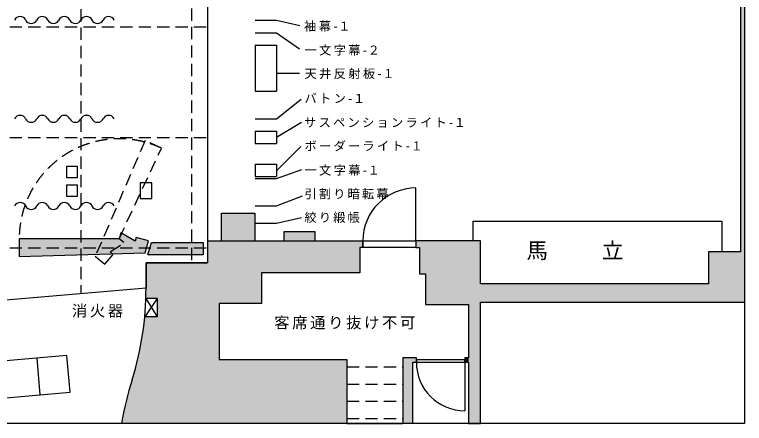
# Model space of a CAD drawing. Units: millimetres, scale not verified. Extents: x -17682 to 17682, y -10076 to 8984.
# Drawn here: x 5802 to 17682, y -10076 to -3414 of the extents above; entities that cross this region are included whole.
import ezdxf

# ---------------------------------------------------------------- set-up
doc = ezdxf.new("R2010")
doc.units = ezdxf.units.MM
doc.header["$LTSCALE"] = 100
doc.linetypes.add('DASHED2', pattern=[3, 2, -1])
for name, color, linetype in [('0-0_0', 7, 'Continuous'), ('0-1_幕舞台', 7, 'Continuous'), ('0-5_袖幕', 7, 'Continuous'), ('0-8_１バトン幕', 7, 'Continuous'), ('0-A_ソリッドカラー', 9, 'Continuous')]:
    doc.layers.add(name, color=color, linetype=linetype)
doc.styles.add('ＭＳ Ｐ明朝', font='')
doc.styles.get('ＭＳ Ｐ明朝').set_extended_font_data('MS PMincho')

msp = doc.modelspace()

# ---------------------------------------------------------------- linework, layer by layer
at = {"layer": '0-0_0', "color": 4, "linetype": 'DASHED2'}
for p, q in [((6882.5, 3874.5), (6882.5, -7965.2)), ((8682.5, 3584.5), (8682.5, -7459.5)), ((-13177.5, -3615.5), (8942.5, -3615.5)), ((-13177.5, -5415.5), (8942.5, -5415.5)), ((-13177.5, -7215.5), (8942.5, -7215.5))]:
    msp.add_line(p, q, dxfattribs=at)
at = {"layer": '0-0_0'}
for p, q in [((12332.5, -7099.5), (12332.5, -6239.5)), ((13262.5, -6779.5), (17317.5, -6779.5)), ((13262.5, -6779.5), (13262.5, -7099.5)), ((17317.5, -6779.5), (17317.5, -7279.5)), ((8942.5, -7099.5), (11472.5, -7099.5)), ((11472.5, -7099.5), (11472.5, -7209.5)), ((11422.5, -7209.5), (11422.5, -7619.5)), ((11472.5, -7209.5), (11422.5, -7209.5)), ((7942.5, -7874.5), (7942.5, -7459.5)), ((7942.5, -7459.5), (8942.5, -7459.5)), ((9822.5, -7619.5), (9822.5, -8119.5)), ((11422.5, -7619.5), (9822.5, -7619.5)), ((8122.5, -8040.5), (7920.5, -8340.5)), ((8122.5, -8040.5), (7939.6, -8040.5)), ((7939.6, -8040.5), (8122.5, -8340.5)), ((8122.5, -8040.5), (8122.5, -8340.5)), ((9822.5, -8119.5), (9132.5, -8119.5)), ((9132.5, -8119.5), (9132.5, -9034.5)), ((8122.5, -8340.5), (7920.5, -8340.5)), ((6162.4, -9014.2), (6214.7, -9611.9)), ((9132.5, -9034.5), (11212.5, -9034.5)), ((11212.5, -9034.5), (11212.5, -10075.5)), ((13132.5, -9079.5), (13132.5, -9869.5)), ((11212.5, -10075.5), (12122.5, -10075.5))]:
    msp.add_line(p, q, dxfattribs=at)
at = {"layer": '0-0_0', "linetype": 'DASHED2'}
for p, q in [((11212.5, -9154.5), (12122.5, -9154.5)), ((11212.5, -9434.5), (12122.5, -9434.5)), ((11212.5, -9714.5), (12122.5, -9714.5)), ((11212.5, -9994.5), (12122.5, -9994.5))]:
    msp.add_line(p, q, dxfattribs=at)
at = {"layer": '0-0_0'}
for points in [[(-17682.5, -10075.5), (-17682.5, 8984.5), (17682.5, 8984.5), (17682.5, -10075.5)], [(6827.5, -5890.5), (6647.5, -5890.5), (6647.5, -6070.5), (6827.5, -6070.5)], [(8037.5, -6155.5), (7847.5, -6155.5), (7847.5, -6413.5), (8037.5, -6413.5)], [(6827.5, -6195.5), (6647.5, -6195.5), (6647.5, -6375.5), (6827.5, -6375.5)], [(11472.5, -7099.5), (12332.5, -7099.5), (12332.5, -7209.5), (11472.5, -7209.5)], [(6653, -8971.3), (1746.8, -9400.5), (1799, -9998.3), (6705.3, -9569)], [(12342.5, -9079.5), (13132.5, -9079.5), (13132.5, -9039.5), (12342.5, -9039.5)]]:
    msp.add_lwpolyline(points, close=True, dxfattribs=at)
for points in [[(8942.5, 4039.5), (8942.5, -7459.5), (7942.5, -7459.5), (7942.5, -7874.5), (1792.5, -8400.5), (-6027.5, -8400.5), (-12177.5, -7874.5), (-12177.5, -7459.5), (-13177.5, -7459.5)], [(17617.5, -1965.5), (17617.5, -7279.5), (17097.5, -7279.5), (17097.5, -7799.5), (13387.5, -7799.5), (13387.5, -7099.5), (12332.5, -7099.5), (12332.5, -7209.5), (12392.5, -7209.5), (12392.5, -7639.5), (12492.5, -7639.5), (12492.5, -8139.5), (13192.5, -8139.5), (13192.5, -9009.5), (13132.5, -9009.5), (13132.5, -9079.5), (13192.5, -9079.5), (13192.5, -10075.5), (13387.5, -10075.5), (13387.5, -8099.5), (17682.5, -8099.5)], [(9172.5, -7099.5), (9172.5, -6649.5), (9712.5, -6649.5), (9712.5, -7099.5)], [(10192.5, -7099.5), (10192.5, -6949.5), (10692.5, -6949.5), (10692.5, -7099.5)], [(12282.5, -10075.5), (12282.5, -9079.5), (12342.5, -9079.5), (12342.5, -9009.5), (12122.5, -9009.5), (12122.5, -10075.5)]]:
    msp.add_lwpolyline(points, dxfattribs=at)
for centre, radius, start, end in [((12332.5, -7099.5), 860, 90, 180), ((2886.3, -7869.5), 5056.2, 342.81094, 359.94339), ((13132.5, -9079.5), 790, 180, 270), ((13223, -11104.3), 5774.9, 162.45831, 169.73812)]:
    msp.add_arc(centre, radius, start, end, dxfattribs=at)
at = {"layer": '0-1_幕舞台'}
for p, q in [((9717.5, -3502.8), (10067.5, -3502.8)), ((10067.5, -3502.8), (10446.7, -3594.4)), ((9717.5, -3712.8), (10067.5, -3712.8)), ((10067.5, -3712.8), (10441.1, -3969.8)), ((10065.4, -4371.6), (10441.1, -4371.6)), ((10067.5, -5112.8), (10469.2, -4791.8)), ((9717.5, -5112.8), (10067.5, -5112.8)), ((10065.4, -5413.7), (10474.8, -5167.2)), ((10065.4, -5962.8), (10463.5, -5565)), ((10067.5, -6082.8), (10480.4, -5940.4)), ((9717.5, -6082.8), (10067.5, -6082.8)), ((10067.5, -6532.8), (10489.2, -6370.1)), ((9717.5, -6532.8), (10067.5, -6532.8)), ((10067.5, -6815.5), (10474.9, -6721.3)), ((9717.5, -6815.5), (10067.5, -6815.5))]:
    msp.add_line(p, q, dxfattribs=at)
at = {"layer": '0-1_幕舞台', "color": 4, "linetype": 'DASHED2'}
for p, q in [((7581.9, -7129.6), (7505.1, -7065.5)), ((7358.7, -7281.9), (7581.9, -7129.6)), ((7406.3, -7321.6), (7358.7, -7281.9))]:
    msp.add_line(p, q, dxfattribs=at)
at = {"layer": '0-1_幕舞台'}
for points in [[(9717.5, -3912.8), (9717.5, -4662.8), (10067.5, -4662.8)], [(9717.5, -3912.8), (10067.5, -3912.8), (10067.5, -4662.8)], [(9717.5, -5312.8), (9717.5, -5512.8), (10067.5, -5512.8)], [(9717.5, -5312.8), (10067.5, -5312.8), (10067.5, -5512.8)], [(9717.5, -5852.8), (9717.5, -6052.8), (10067.5, -6052.8)], [(9717.5, -5852.8), (10067.5, -5852.8), (10067.5, -6052.8)]]:
    msp.add_lwpolyline(points, dxfattribs=at)
at = {"layer": '0-1_幕舞台', "color": 4, "linetype": 'DASHED2'}
for points in [[(7927.4, -5466.6), (7115.9, -7353), (7271.9, -7483), (7406.3, -7321.6)], [(7505.1, -7065.5), (8193, -5590.4), (7927.4, -5466.6)]]:
    msp.add_lwpolyline(points, dxfattribs=at)
at = {"layer": '0-1_幕舞台'}
for points in [[(7930.1, -7296.8), (7982, -7100.5), (7779, -7046.9), (7763.1, -7106.8), (7530.6, -6968.9), (7505.1, -7065.5), (5877.5, -7065.5), (5877.5, -7358.5)], [(8032.5, -7129.5), (8872.5, -7129.5), (8872.5, -7329.5), (7972.5, -7329.5)]]:
    msp.add_lwpolyline(points, close=True, dxfattribs=at)
at = {"layer": '0-1_幕舞台', "color": 4, "linetype": 'DASHED2'}
msp.add_arc((7505.1, -7065.5), 1627.6, 65.00003, 180, dxfattribs=at)
at = {"layer": '0-1_幕舞台', "color": 9}
for points in [[(7930.1, -7296.8), (7530.6, -6968.9), (7505.1, -7065.5)], [(7930.1, -7296.8), (7763.1, -7106.8), (7530.6, -6968.9)], [(7930.1, -7296.8), (7505.1, -7065.5), (5877.5, -7065.5)], [(7930.1, -7296.8), (5877.5, -7065.5), (5877.5, -7358.5)], [(7930.1, -7296.8), (7779, -7046.9), (7763.1, -7106.8)], [(7930.1, -7296.8), (7982, -7100.5), (7779, -7046.9)], [(7972.5, -7329.5), (8032.5, -7129.5), (8872.5, -7329.5), (8872.5, -7129.5)]]:
    msp.add_solid(points, dxfattribs=at)
at = {"layer": '0-5_袖幕'}
for centre, start, end in [((5892.5, -3546.4), 25.84193, 154.15806), ((6072.5, -3459.2), 205.84193, 334.15806), ((6252.5, -3546.4), 25.84193, 154.15806), ((6432.5, -3459.2), 205.84193, 334.15806), ((6612.5, -3546.4), 25.84193, 154.15806), ((6792.5, -3459.2), 205.84193, 334.15806), ((6972.5, -3546.4), 25.84193, 154.15806), ((7152.5, -3459.2), 205.84193, 334.15806), ((7332.5, -3546.4), 25.84193, 154.15806), ((5892.5, -6576.4), 25.84193, 154.15806), ((6072.5, -6489.2), 205.84193, 334.15806), ((6252.5, -6576.4), 25.84193, 154.15806), ((6432.5, -6489.2), 205.84193, 334.15806), ((6612.5, -6576.4), 25.84193, 154.15806), ((6792.5, -6489.2), 205.84193, 334.15806), ((6972.5, -6576.4), 25.84193, 154.15806), ((7152.5, -6489.2), 205.84193, 334.15806), ((7332.5, -6576.4), 25.84193, 154.15806)]:
    msp.add_arc(centre, 100, start, end, dxfattribs=at)
at = {"layer": '0-8_１バトン幕'}
for centre, start, end in [((5892.5, -5156.4), 25.84193, 154.15806), ((6252.5, -5156.4), 25.84193, 154.15806), ((6612.5, -5156.4), 25.84193, 154.15806), ((6972.5, -5156.4), 25.84193, 154.15806), ((7332.5, -5156.4), 25.84193, 154.15806), ((6072.5, -5069.2), 205.84193, 334.15806), ((6432.5, -5069.2), 205.84193, 334.15806), ((6792.5, -5069.2), 205.84193, 334.15806), ((7152.5, -5069.2), 205.84193, 334.15806)]:
    msp.add_arc(centre, 100, start, end, dxfattribs=at)
at = {"layer": '0-A_ソリッドカラー'}
for points in [[(17682.5, -8099.5), (17682.5, 8984.5), (17622.5, 8984.5)], [(17682.5, -8099.5), (17622.5, 8984.5), (17622.5, 4744.5)], [(17622.5, 4744.5), (17617.5, -1265.5), (17617.5, -7279.5)], [(17682.5, -8099.5), (17622.5, 4744.5), (17617.5, -7279.5)], [(11472.5, -7209.5), (11472.5, -7099.5), (8942.5, -7099.5)], [(11422.5, -7209.5), (11472.5, -7209.5), (8942.5, -7099.5)], [(11422.5, -7209.5), (8942.5, -7099.5), (8942.5, -7459.5)], [(13387.5, -7099.5), (12332.5, -7099.5), (12332.5, -7209.5)], [(13387.5, -7099.5), (12332.5, -7209.5), (12392.5, -7209.5)], [(13387.5, -7099.5), (12392.5, -7209.5), (12392.5, -7639.5)], [(13387.5, -7099.5), (12392.5, -7639.5), (12492.5, -7639.5)], [(13387.5, -7099.5), (12492.5, -7639.5), (12492.5, -8139.5)], [(13387.5, -7099.5), (12492.5, -8139.5), (13192.5, -8139.5)], [(13387.5, -7099.5), (13192.5, -8139.5), (13192.5, -9009.5)], [(13192.5, -10075.5), (13387.5, -10075.5), (13387.5, -7099.5)], [(13192.5, -10075.5), (13387.5, -7099.5), (13192.5, -9009.5)], [(8942.5, -7459.5), (11422.5, -7619.5), (11422.5, -7209.5)], [(17097.5, -7279.5), (17097.5, -7799.5), (17682.5, -8099.5)], [(17682.5, -8099.5), (17617.5, -7279.5), (17097.5, -7279.5)], [(7942.5, -7459.5), (7942.5, -7874.5), (9132.5, -8119.5)], [(7942.5, -7459.5), (9132.5, -8119.5), (9822.5, -8119.5)], [(7942.5, -7459.5), (9822.5, -8119.5), (9822.5, -7619.5)], [(7942.5, -7459.5), (9822.5, -7619.5), (11422.5, -7619.5)], [(8942.5, -7459.5), (7942.5, -7459.5), (11422.5, -7619.5)], [(13387.5, -7799.5), (13387.5, -8099.5), (17682.5, -8099.5)], [(17097.5, -7799.5), (13387.5, -7799.5), (17682.5, -8099.5)], [(7942.5, -7874.5), (7939.6, -8040.5), (8122.5, -8040.5)], [(9132.5, -8119.5), (7942.5, -7874.5), (8122.5, -8040.5)], [(9132.5, -8119.5), (8122.5, -8040.5), (8122.5, -8340.5)], [(7567.8, -9936.1), (9132.5, -9034.5), (9132.5, -8119.5)], [(8122.5, -8340.5), (7567.8, -9936.1), (9132.5, -8119.5)], [(8122.5, -8340.5), (7575.3, -9907.7), (7567.8, -9936.1)], [(8122.5, -8340.5), (7597.8, -9805.8), (7575.3, -9907.7)], [(8122.5, -8340.5), (7698.2, -9423.8), (7597.8, -9805.8)], [(8122.5, -8340.5), (7713.1, -9377.4), (7698.2, -9423.8)], [(8122.5, -8340.5), (7731.1, -9316), (7713.1, -9377.4)], [(8122.5, -8340.5), (7750.6, -9254.6), (7731.1, -9316)], [(8122.5, -8340.5), (7764.1, -9202.2), (7750.6, -9254.6)], [(8122.5, -8340.5), (7777.6, -9151.2), (7764.1, -9202.2)], [(8122.5, -8340.5), (7795.5, -9079.3), (7777.6, -9151.2)], [(8122.5, -8340.5), (7816.5, -8991), (7795.5, -9079.3)], [(8122.5, -8340.5), (7831.5, -8926.6), (7816.5, -8991)], [(8122.5, -8340.5), (7848, -8844.2), (7831.5, -8926.6)], [(8122.5, -8340.5), (7859.9, -8785.8), (7848, -8844.2)], [(8122.5, -8340.5), (7877.9, -8685.4), (7859.9, -8785.8)], [(8122.5, -8340.5), (7889.9, -8603), (7877.9, -8685.4)], [(8122.5, -8340.5), (7903.4, -8510.1), (7889.9, -8603)], [(8122.5, -8340.5), (7920.5, -8340.5), (7903.4, -8510.1)], [(12342.5, -9079.5), (12342.5, -9009.5), (12122.5, -9009.5)], [(12122.5, -9009.5), (12122.5, -10075.5), (12282.5, -9079.5)], [(12122.5, -9009.5), (12282.5, -9079.5), (12342.5, -9079.5)], [(13132.5, -9009.5), (13132.5, -9079.5), (13192.5, -9079.5)], [(13192.5, -9009.5), (13132.5, -9009.5), (13192.5, -9079.5)], [(7567.8, -9936.1), (11212.5, -10075.5), (11212.5, -9034.5)], [(7567.8, -9936.1), (11212.5, -9034.5), (9132.5, -9034.5)], [(12122.5, -10075.5), (12282.5, -10075.5), (12282.5, -9079.5)], [(7698.2, -9423.8), (7609.8, -9753.4), (7597.8, -9805.8)], [(7698.2, -9423.8), (7621.8, -9702.4), (7609.8, -9753.4)], [(7698.2, -9423.8), (7633.8, -9653), (7621.8, -9702.4)], [(7698.2, -9423.8), (7648.7, -9593.1), (7633.8, -9653)], [(7698.2, -9423.8), (7660.7, -9549.7), (7648.7, -9593.1)], [(7698.2, -9423.8), (7677.2, -9494.2), (7660.7, -9549.7)], [(7698.2, -9423.8), (7687.7, -9458.3), (7677.2, -9494.2)], [(7597.8, -9805.8), (7590.3, -9831.3), (7575.3, -9907.7)], [(7567.8, -9936.1), (7548.4, -10033.5), (7540.5, -10075.5)], [(7567.8, -9936.1), (7540.5, -10075.5), (11212.5, -10075.5)], [(7567.8, -9936.1), (7555.9, -9994.5), (7548.4, -10033.5)]]:
    msp.add_solid(points, dxfattribs=at)
at = {"layer": '0-A_ソリッドカラー', "color": 16}
for points in [[(9172.5, -6649.5), (9712.5, -6649.5), (9172.5, -7099.5), (9712.5, -7099.5)], [(10192.5, -6949.5), (10192.5, -7099.5), (10692.5, -6949.5), (10692.5, -7099.5)]]:
    msp.add_solid(points, dxfattribs=at)

# ---------------------------------------------------------------- texts
at = {"layer": '0-0_0', "attachment_point": 7, "style": 'ＭＳ Ｐ明朝'}
for s, insert, char_height in [('\\T1.17;馬\u3000\u3000立', (14134.8, -7416.2), 256.6), ('\\T1.17;消火器', (6735.2, -8352.2), 183.3), ('\\T1.17;客席通り抜け不可', (10028.7, -8545.8), 183.3)]:
    msp.add_mtext(s, dxfattribs=dict(at, insert=insert, char_height=char_height))
at = {"layer": '0-1_幕舞台', "char_height": 146.6, "attachment_point": 7, "style": 'ＭＳ Ｐ明朝'}
for s, insert in [('\\T1.2;袖幕-１', (10514.1, -3691.4)), ('\\T1.19;一文字幕-２', (10520.7, -4082.8)), ('\\T1.19;天井反射板-１', (10520.7, -4467.5)), ('\\T1.19;バトン-１', (10520.7, -4858.8)), ('\\T1.18;サスペンションライト-１', (10514.1, -5256.8)), ('\\T1.18;ボーダーライト-１', (10520.7, -5641.5)), ('\\T1.19;一文字幕-１', (10520.7, -6039.5)), ('\\T1.17;引割り暗転幕', (10520.7, -6424.2)), ('\\T1.17;絞り緞帳', (10520.7, -6809))]:
    msp.add_mtext(s, dxfattribs=dict(at, insert=insert))

doc.saveas('drawing.dxf')
